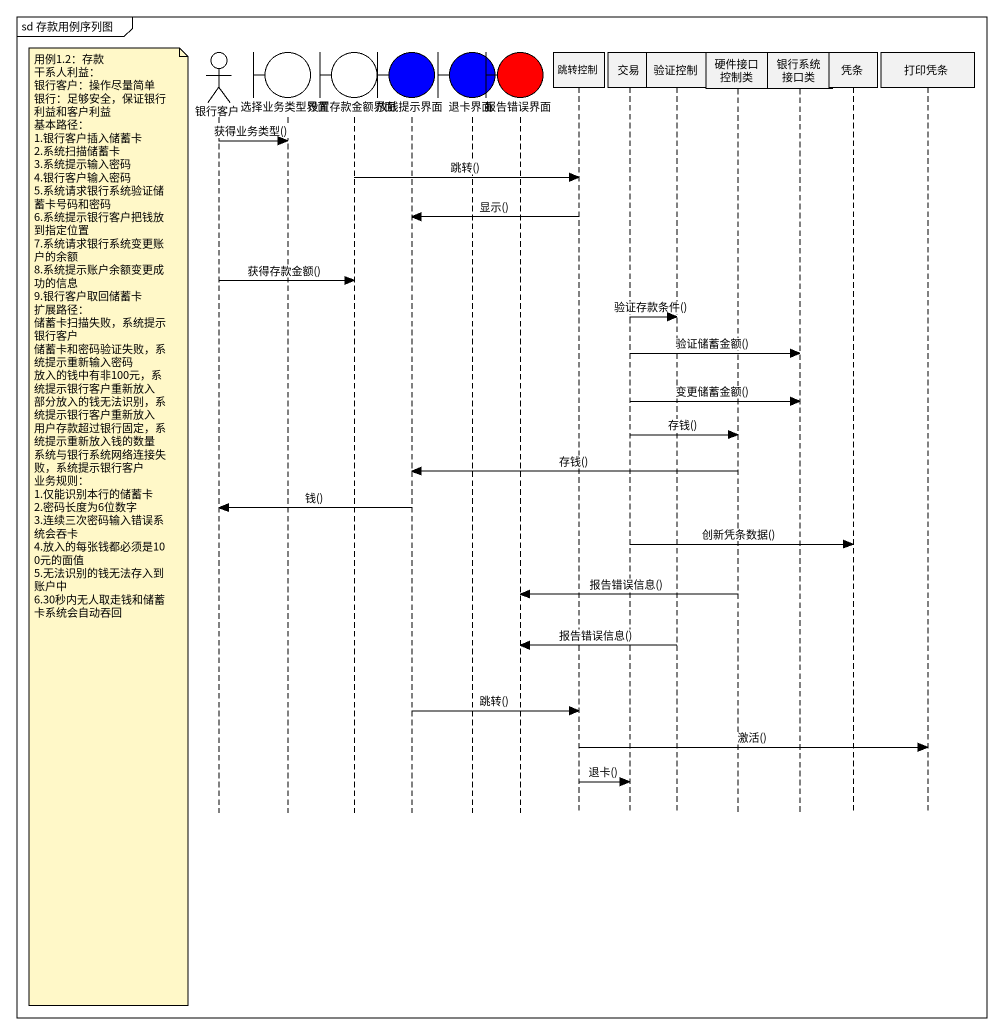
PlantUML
@startuml
mainframe sd 存款用例序列图
hide footbox
actor 银行客户
boundary 选择业务类型界面
boundary 设置存款金额界面
boundary 放钱提示界面 #0000FF
boundary 退卡界面 #0000FF
boundary 报告错误界面 #FF0000
participant 跳转控制
participant 交易
participant 验证控制
participant 硬件接口控制类
participant 银行系统接口类
participant 凭条
participant 打印凭条

银行客户 -> 选择业务类型界面 : 获得业务类型()
设置存款金额界面 -> 跳转控制 : 跳转()
跳转控制 -> 放钱提示界面 : 显示()
银行客户 -> 设置存款金额界面 : 获得存款金额()
交易 -> 验证控制 : 验证存款条件()
交易 -> 银行系统接口类 : 验证储蓄金额()
交易 -> 银行系统接口类 : 变更储蓄金额()
交易 -> 硬件接口控制类 : 存钱()
硬件接口控制类 -> 放钱提示界面 : 存钱()
放钱提示界面 -> 银行客户 : 钱()
note left of 银行客户
  用例1.2：存款
  干系人利益：
  银行客户：操作尽量简单
  银行：足够安全，保证银行利益和客户利益
  基本路径：
  1.银行客户插入储蓄卡
  2.系统扫描储蓄卡
  3.系统提示输入密码
  4.银行客户输入密码
  5.系统请求银行系统验证储蓄卡号码和密码
  6.系统提示银行客户把钱放到指定位置
  7.系统请求银行系统变更账户的余额
  8.系统提示账户余额变更成功的信息
  9.银行客户取回储蓄卡
  扩展路径：
  储蓄卡扫描失败，系统提示银行客户
  储蓄卡和密码验证失败，系统提示重新输入密码
  放入的钱中有非100元，系统提示银行客户重新放入
  部分放入的钱无法识别，系统提示银行客户重新放入
  用户存款超过银行固定，系统提示重新放入钱的数量
  系统与银行系统网络连接失败，系统提示银行客户
  业务规则：
  1.仅能识别本行的储蓄卡
  2.密码长度为6位数字
  3.连续三次密码输入错误系统会吞卡
  4.放入的每张钱都必须是100元的面值
  5.无法识别的钱无法存入到账户中
  6.30秒内无人取走钱和储蓄卡系统会自动吞回
end note
交易 -> 凭条 : 创新凭条数据()
硬件接口控制类 -> 报告错误界面 : 报告错误信息()
验证控制 -> 报告错误界面 : 报告错误信息()
放钱提示界面 -> 跳转控制 : 跳转()
跳转控制 -> 打印凭条 : 激活()
跳转控制 -> 交易 : 退卡()
@enduml
